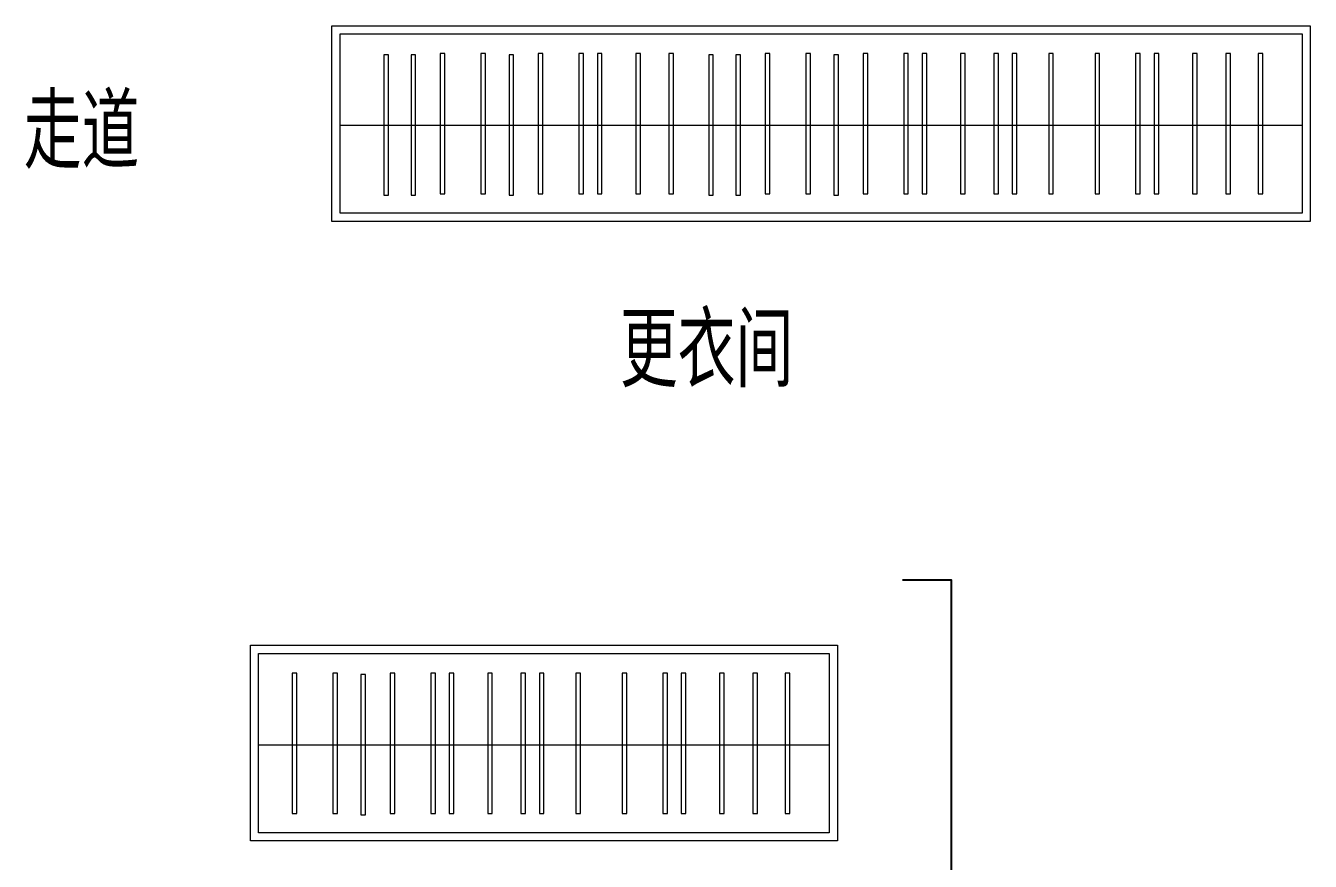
# Model space of a CAD drawing. Extents: x 72956 to 162056, y -6841 to 35159.
# Drawn here: x 133062 to 137001, y 10176 to 12738 of the extents above; entities that cross this region are included whole.
import ezdxf

# ---------------------------------------------------------------- set-up
doc = ezdxf.new("R2010")
doc.units = 0
doc.header["$LTSCALE"] = 1000
doc.header["$MEASUREMENT"] = 0
for name, color, linetype in [('-厨卫', 154, 'CONTINUOUS'), ('-文字', 7, 'CONTINUOUS'), ('风井', 255, 'CONTINUOUS')]:
    doc.layers.add(name, color=color, linetype=linetype)
doc.layers.add('-家具', color=44, linetype='CONTINUOUS', lineweight=9)
doc.styles.add('样式 1', font='SIMHEI.TTF', dxfattribs={"width": 0.65, "height": 500})

# ---------------------------------------------------------------- blocks, each defined once
blk = doc.blocks.new('cc')
at = {"layer": '-家具'}
for p, q in [((176718.1, 131745.1, 23437.5), (176718.1, 131314.9, 23437.5)), ((176732.1, 131745.1, 23437.5), (176718.1, 131745.1, 23437.5)), ((176732.1, 131314.9, 23437.5), (176732.1, 131745.1, 23437.5)), ((176842.7, 131745.1, 23437.5), (176842.7, 131314.9, 23437.5)), ((176856.8, 131745.1, 23437.5), (176842.7, 131745.1, 23437.5)), ((176856.8, 131314.9, 23437.5), (176856.8, 131745.1, 23437.5)), ((176928.9, 131740.9, 23437.5), (176928.9, 131310.7, 23437.5)), ((176942.9, 131740.9, 23437.5), (176928.9, 131740.9, 23437.5)), ((176942.9, 131310.7, 23437.5), (176942.9, 131740.9, 23437.5)), ((177018.5, 131745.1, 23437.5), (177018.5, 131314.9, 23437.5)), ((177032.6, 131745.1, 23437.5), (177018.5, 131745.1, 23437.5)), ((177032.6, 131314.9, 23437.5), (177032.6, 131745.1, 23437.5)), ((177143.2, 131745.1, 23437.5), (177143.2, 131314.9, 23437.5)), ((177157.3, 131745.1, 23437.5), (177143.2, 131745.1, 23437.5)), ((177157.3, 131314.9, 23437.5), (177157.3, 131745.1, 23437.5)), ((177199.7, 131745.1, 23437.5), (177199.7, 131314.9, 23437.5)), ((177213.8, 131745.1, 23437.5), (177199.7, 131745.1, 23437.5)), ((177213.8, 131314.9, 23437.5), (177213.8, 131745.1, 23437.5)), ((177317.5, 131745.1, 23437.5), (177317.5, 131314.9, 23437.5)), ((177331.6, 131745.1, 23437.5), (177317.5, 131745.1, 23437.5)), ((177331.6, 131314.9, 23437.5), (177331.6, 131745.1, 23437.5)), ((177419.4, 131745.1, 23437.5), (177419.4, 131314.9, 23437.5)), ((177433.5, 131745.1, 23437.5), (177419.4, 131745.1, 23437.5)), ((177433.5, 131314.9, 23437.5), (177433.5, 131745.1, 23437.5)), ((177475.9, 131745.1, 23437.5), (177475.9, 131314.9, 23437.5)), ((177490, 131745.1, 23437.5), (177475.9, 131745.1, 23437.5)), ((177490, 131314.9, 23437.5), (177490, 131745.1, 23437.5)), ((177587.7, 131745.1, 23437.5), (177587.7, 131314.9, 23437.5)), ((177601.8, 131745.1, 23437.5), (177587.7, 131745.1, 23437.5)), ((177601.8, 131314.9, 23437.5), (177601.8, 131745.1, 23437.5)), ((177729.7, 131745.1, 23437.5), (177729.7, 131314.9, 23437.5)), ((177743.8, 131745.1, 23437.5), (177729.7, 131745.1, 23437.5)), ((177743.8, 131314.9, 23437.5), (177743.8, 131745.1, 23437.5)), ((177854.3, 131745.1, 23437.5), (177854.3, 131314.9, 23437.5)), ((177868.4, 131745.1, 23437.5), (177854.3, 131745.1, 23437.5)), ((177868.4, 131314.9, 23437.5), (177868.4, 131745.1, 23437.5)), ((177910.9, 131745.1, 23437.5), (177910.9, 131314.9, 23437.5)), ((177925, 131745.1, 23437.5), (177910.9, 131745.1, 23437.5)), ((177925, 131314.9, 23437.5), (177925, 131745.1, 23437.5)), ((178028.7, 131745.1, 23437.5), (178028.7, 131314.9, 23437.5)), ((178042.8, 131745.1, 23437.5), (178028.7, 131745.1, 23437.5)), ((178042.8, 131314.9, 23437.5), (178042.8, 131745.1, 23437.5)), ((178130.5, 131745.1, 23437.5), (178130.5, 131314.9, 23437.5)), ((178144.6, 131745.1, 23437.5), (178130.5, 131745.1, 23437.5)), ((178230, 131745.1, 23437.5), (178230, 131314.9, 23437.5)), ((178244.1, 131745.1, 23437.5), (178230, 131745.1, 23437.5)), ((178244.1, 131314.9, 23437.5), (178244.1, 131745.1, 23437.5)), ((176614.8, 131525.6, 23437.5), (178364.8, 131525.6, 23437.5)), ((176718.1, 131314.9, 23437.5), (176732.1, 131314.9, 23437.5)), ((176842.7, 131314.9, 23437.5), (176856.8, 131314.9, 23437.5)), ((176928.9, 131310.7, 23437.5), (176942.9, 131310.7, 23437.5)), ((177018.5, 131314.9, 23437.5), (177032.6, 131314.9, 23437.5)), ((177143.2, 131314.9, 23437.5), (177157.3, 131314.9, 23437.5)), ((177199.7, 131314.9, 23437.5), (177213.8, 131314.9, 23437.5)), ((177317.5, 131314.9, 23437.5), (177331.6, 131314.9, 23437.5)), ((177419.4, 131314.9, 23437.5), (177433.5, 131314.9, 23437.5)), ((177475.9, 131314.9, 23437.5), (177490, 131314.9, 23437.5)), ((177587.7, 131314.9, 23437.5), (177601.8, 131314.9, 23437.5)), ((177729.7, 131314.9, 23437.5), (177743.8, 131314.9, 23437.5)), ((177854.3, 131314.9, 23437.5), (177868.4, 131314.9, 23437.5)), ((177910.9, 131314.9, 23437.5), (177925, 131314.9, 23437.5)), ((178028.7, 131314.9, 23437.5), (178042.8, 131314.9, 23437.5)), ((178130.5, 131314.9, 23437.5), (178144.6, 131314.9, 23437.5)), ((178230, 131314.9, 23437.5), (178244.1, 131314.9, 23437.5))]:
    blk.add_line(p, q, dxfattribs=at)
at = {"layer": '-家具', "elevation": 23437.5}
for points in [[(176589.8, 131830.6), (178389.8, 131830.6), (178389.8, 131230.6), (176589.8, 131230.6)], [(176718.1, 131745.1), (176718.1, 131314.9), (176732.1, 131314.9), (176732.1, 131745.1)], [(176842.7, 131745.1), (176842.7, 131314.9), (176856.8, 131314.9), (176856.8, 131745.1)], [(176928.9, 131740.9), (176928.9, 131310.7), (176942.9, 131310.7), (176942.9, 131740.9)], [(177018.5, 131745.1), (177018.5, 131314.9), (177032.6, 131314.9), (177032.6, 131745.1)], [(177143.2, 131745.1), (177143.2, 131314.9), (177157.3, 131314.9), (177157.3, 131745.1)], [(177199.7, 131745.1), (177199.7, 131314.9), (177213.8, 131314.9), (177213.8, 131745.1)], [(177317.5, 131745.1), (177317.5, 131314.9), (177331.6, 131314.9), (177331.6, 131745.1)], [(177419.4, 131745.1), (177419.4, 131314.9), (177433.5, 131314.9), (177433.5, 131745.1)], [(177475.9, 131745.1), (177475.9, 131314.9), (177490, 131314.9), (177490, 131745.1)], [(177587.7, 131745.1), (177587.7, 131314.9), (177601.8, 131314.9), (177601.8, 131745.1)], [(177729.7, 131745.1), (177729.7, 131314.9), (177743.8, 131314.9), (177743.8, 131745.1)], [(177854.3, 131745.1), (177854.3, 131314.9), (177868.4, 131314.9), (177868.4, 131745.1)], [(177910.9, 131745.1), (177910.9, 131314.9), (177925, 131314.9), (177925, 131745.1)], [(178028.7, 131745.1), (178028.7, 131314.9), (178042.8, 131314.9), (178042.8, 131745.1)], [(178130.5, 131745.1), (178130.5, 131314.9), (178144.6, 131314.9), (178144.6, 131745.1)], [(178230, 131745.1), (178230, 131314.9), (178244.1, 131314.9), (178244.1, 131745.1)]]:
    blk.add_lwpolyline(points, close=True, dxfattribs=at)
blk.add_lwpolyline([(177014.8, 131805.6), (177014.8, 131805.6), (178364.8, 131805.6), (178364.8, 131255.6), (176614.8, 131255.6), (176614.8, 131805.6), (177014.8, 131805.6)], dxfattribs=at)
blk = doc.blocks.new('A-6家具9')
at = {"layer": '-家具'}
for p, q in [((185466.7, 68517.8), (185466.7, 68087.7)), ((185480.8, 68517.8), (185466.7, 68517.8)), ((185480.8, 68087.7), (185480.8, 68517.8)), ((185550.1, 68517.8), (185550.1, 68087.7)), ((185564.2, 68517.8), (185550.1, 68517.8)), ((185564.2, 68087.7), (185564.2, 68517.8)), ((185639.8, 68522), (185639.8, 68091.9)), ((185653.9, 68522), (185639.8, 68522)), ((185653.9, 68091.9), (185653.9, 68522)), ((185764.4, 68522), (185764.4, 68091.9)), ((185778.5, 68522), (185764.4, 68522)), ((185778.5, 68091.9), (185778.5, 68522)), ((185850.6, 68517.8), (185850.6, 68087.7)), ((185864.7, 68517.8), (185850.6, 68517.8)), ((185864.7, 68087.7), (185864.7, 68517.8)), ((185940.2, 68522), (185940.2, 68091.9)), ((185954.3, 68522), (185940.2, 68522)), ((185954.3, 68091.9), (185954.3, 68522)), ((186064.9, 68522), (186064.9, 68091.9)), ((186079, 68522), (186064.9, 68522)), ((186079, 68091.9), (186079, 68522)), ((186121.5, 68522), (186121.5, 68091.9)), ((186135.6, 68522), (186121.5, 68522)), ((186135.6, 68091.9), (186135.6, 68522)), ((186239.3, 68522), (186239.3, 68091.9)), ((186253.3, 68522), (186239.3, 68522)), ((186253.3, 68091.9), (186253.3, 68522)), ((186341.1, 68522), (186341.1, 68091.9)), ((186355.2, 68522), (186341.1, 68522)), ((186355.2, 68091.9), (186355.2, 68522)), ((186462.8, 68517.8), (186462.8, 68087.7)), ((186476.9, 68517.8), (186462.8, 68517.8)), ((186476.9, 68087.7), (186476.9, 68517.8)), ((186546.2, 68517.8), (186546.2, 68087.7)), ((186560.3, 68517.8), (186546.2, 68517.8)), ((186560.3, 68087.7), (186560.3, 68517.8)), ((186635.8, 68522), (186635.8, 68091.9)), ((186649.9, 68522), (186635.8, 68522)), ((186649.9, 68091.9), (186649.9, 68522)), ((186760.5, 68522), (186760.5, 68091.9)), ((186774.6, 68522), (186760.5, 68522)), ((186774.6, 68091.9), (186774.6, 68522)), ((186846.6, 68517.8), (186846.6, 68087.7)), ((186860.7, 68517.8), (186846.6, 68517.8)), ((186860.7, 68087.7), (186860.7, 68517.8)), ((186936.3, 68522), (186936.3, 68091.9)), ((186950.4, 68522), (186936.3, 68522)), ((186950.4, 68091.9), (186950.4, 68522)), ((187060.9, 68522), (187060.9, 68091.9)), ((187075, 68522), (187060.9, 68522)), ((187075, 68091.9), (187075, 68522)), ((187117.5, 68522), (187117.5, 68091.9)), ((187131.6, 68522), (187117.5, 68522)), ((187131.6, 68091.9), (187131.6, 68522)), ((187235.3, 68522), (187235.3, 68091.9)), ((187249.4, 68522), (187235.3, 68522)), ((187249.4, 68091.9), (187249.4, 68522)), ((187337.1, 68522), (187337.1, 68091.9)), ((187351.2, 68522), (187337.1, 68522)), ((187351.2, 68091.9), (187351.2, 68522)), ((187393.7, 68522), (187393.7, 68091.9)), ((187407.8, 68522), (187393.7, 68522)), ((187407.8, 68091.9), (187407.8, 68522)), ((187505.5, 68522), (187505.5, 68091.9)), ((187519.6, 68522), (187505.5, 68522)), ((187519.6, 68091.9), (187519.6, 68522)), ((187647.5, 68522), (187647.5, 68091.9)), ((187661.6, 68522), (187647.5, 68522)), ((187661.6, 68091.9), (187661.6, 68522)), ((187772.1, 68522), (187772.1, 68091.9)), ((187786.2, 68522), (187772.1, 68522)), ((187786.2, 68091.9), (187786.2, 68522)), ((187828.7, 68522), (187828.7, 68091.9)), ((187842.8, 68522), (187828.7, 68522)), ((187842.8, 68091.9), (187842.8, 68522)), ((187946.5, 68522), (187946.5, 68091.9)), ((187960.6, 68522), (187946.5, 68522)), ((187960.6, 68091.9), (187960.6, 68522)), ((188048.3, 68522), (188048.3, 68091.9)), ((188062.4, 68522), (188048.3, 68522)), ((188147.8, 68522), (188147.8, 68091.9)), ((188161.9, 68522), (188147.8, 68522)), ((188161.9, 68091.9), (188161.9, 68522)), ((185332.6, 68302.5), (188282.6, 68302.5)), ((185466.7, 68087.7), (185480.8, 68087.7)), ((185550.1, 68087.7), (185564.2, 68087.7)), ((185639.8, 68091.9), (185653.9, 68091.9)), ((185764.4, 68091.9), (185778.5, 68091.9)), ((185850.6, 68087.7), (185864.7, 68087.7)), ((185940.2, 68091.9), (185954.3, 68091.9)), ((186064.9, 68091.9), (186079, 68091.9)), ((186121.5, 68091.9), (186135.6, 68091.9)), ((186239.3, 68091.9), (186253.3, 68091.9)), ((186341.1, 68091.9), (186355.2, 68091.9)), ((186462.8, 68087.7), (186476.9, 68087.7)), ((186546.2, 68087.7), (186560.3, 68087.7)), ((186635.8, 68091.9), (186649.9, 68091.9)), ((186760.5, 68091.9), (186774.6, 68091.9)), ((186846.6, 68087.7), (186860.7, 68087.7)), ((186936.3, 68091.9), (186950.4, 68091.9)), ((187060.9, 68091.9), (187075, 68091.9)), ((187117.5, 68091.9), (187131.6, 68091.9)), ((187235.3, 68091.9), (187249.4, 68091.9)), ((187337.1, 68091.9), (187351.2, 68091.9)), ((187393.7, 68091.9), (187407.8, 68091.9)), ((187505.5, 68091.9), (187519.6, 68091.9)), ((187647.5, 68091.9), (187661.6, 68091.9)), ((187772.1, 68091.9), (187786.2, 68091.9)), ((187828.7, 68091.9), (187842.8, 68091.9)), ((187946.5, 68091.9), (187960.6, 68091.9)), ((188048.3, 68091.9), (188062.4, 68091.9)), ((188147.8, 68091.9), (188161.9, 68091.9))]:
    blk.add_line(p, q, dxfattribs=at)
for points in [[(185307.6, 68607.5), (188307.6, 68607.5), (188307.6, 68007.5), (185307.6, 68007.5)], [(185466.7, 68517.8), (185466.7, 68087.7), (185480.8, 68087.7), (185480.8, 68517.8)], [(185550.1, 68517.8), (185550.1, 68087.7), (185564.2, 68087.7), (185564.2, 68517.8)], [(185639.8, 68522), (185639.8, 68091.9), (185653.9, 68091.9), (185653.9, 68522)], [(185764.4, 68522), (185764.4, 68091.9), (185778.5, 68091.9), (185778.5, 68522)], [(185850.6, 68517.8), (185850.6, 68087.7), (185864.7, 68087.7), (185864.7, 68517.8)], [(185940.2, 68522), (185940.2, 68091.9), (185954.3, 68091.9), (185954.3, 68522)], [(186064.9, 68522), (186064.9, 68091.9), (186079, 68091.9), (186079, 68522)], [(186121.5, 68522), (186121.5, 68091.9), (186135.6, 68091.9), (186135.6, 68522)], [(186239.3, 68522), (186239.3, 68091.9), (186253.3, 68091.9), (186253.3, 68522)], [(186341.1, 68522), (186341.1, 68091.9), (186355.2, 68091.9), (186355.2, 68522)], [(186462.8, 68517.8), (186462.8, 68087.7), (186476.9, 68087.7), (186476.9, 68517.8)], [(186546.2, 68517.8), (186546.2, 68087.7), (186560.3, 68087.7), (186560.3, 68517.8)], [(186635.8, 68522), (186635.8, 68091.9), (186649.9, 68091.9), (186649.9, 68522)], [(186760.5, 68522), (186760.5, 68091.9), (186774.6, 68091.9), (186774.6, 68522)], [(186846.6, 68517.8), (186846.6, 68087.7), (186860.7, 68087.7), (186860.7, 68517.8)], [(186936.3, 68522), (186936.3, 68091.9), (186950.4, 68091.9), (186950.4, 68522)], [(187060.9, 68522), (187060.9, 68091.9), (187075, 68091.9), (187075, 68522)], [(187117.5, 68522), (187117.5, 68091.9), (187131.6, 68091.9), (187131.6, 68522)], [(187235.3, 68522), (187235.3, 68091.9), (187249.4, 68091.9), (187249.4, 68522)], [(187337.1, 68522), (187337.1, 68091.9), (187351.2, 68091.9), (187351.2, 68522)], [(187393.7, 68522), (187393.7, 68091.9), (187407.8, 68091.9), (187407.8, 68522)], [(187505.5, 68522), (187505.5, 68091.9), (187519.6, 68091.9), (187519.6, 68522)], [(187647.5, 68522), (187647.5, 68091.9), (187661.6, 68091.9), (187661.6, 68522)], [(187772.1, 68522), (187772.1, 68091.9), (187786.2, 68091.9), (187786.2, 68522)], [(187828.7, 68522), (187828.7, 68091.9), (187842.8, 68091.9), (187842.8, 68522)], [(187946.5, 68522), (187946.5, 68091.9), (187960.6, 68091.9), (187960.6, 68522)], [(188048.3, 68522), (188048.3, 68091.9), (188062.4, 68091.9), (188062.4, 68522)], [(188147.8, 68522), (188147.8, 68091.9), (188161.9, 68091.9), (188161.9, 68522)]]:
    blk.add_lwpolyline(points, close=True, dxfattribs=at)
blk.add_lwpolyline([(186932.6, 68582.5), (186932.6, 68582.5), (188282.6, 68582.5), (188282.6, 68032.5), (185332.6, 68032.5), (185332.6, 68582.5), (186932.6, 68582.5)], dxfattribs=at)
blk.add_blockref('cc', (8467.8, -65123.1, -23437.5), dxfattribs=at)

msp = doc.modelspace()

# ---------------------------------------------------------------- linework, layer by layer
at = {"layer": '风井'}
msp.add_lwpolyline([(135900.748, 9188.456), (135900.748, 11038.456), (135750.748, 11038.456)], dxfattribs=at)

# ---------------------------------------------------------------- block references
at = {"layer": '-厨卫'}
msp.add_blockref('A-6家具9', (-51306.882, -55869.08), dxfattribs=at)

# ---------------------------------------------------------------- texts
at = {"layer": '-文字', "char_height": 200, "attachment_point": 3, "style": '样式 1'}
for s, insert, width in [('走道', (133410.259, 12521.752), 1716.34741), ('更衣间', (135415.595, 11851.669), 1860.46542)]:
    msp.add_mtext(s, dxfattribs=dict(at, insert=insert, width=width))

doc.saveas('drawing.dxf')
